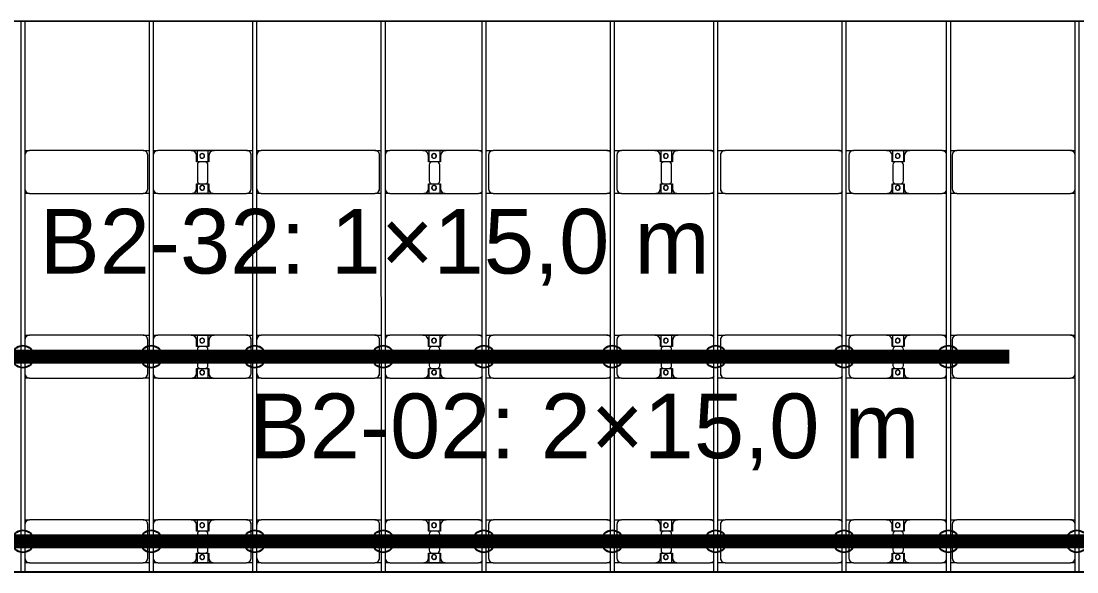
# Model space of a CAD drawing. Header units: millimetres. Extents: x -248177 to 167033, y 156986 to 268923.
# Drawn here: x -236632 to -225203, y 184419 to 190382 of the extents above; entities that cross this region are included whole.
import ezdxf

# ---------------------------------------------------------------- set-up
doc = ezdxf.new("R2010")
doc.units = ezdxf.units.MM
for name, color, linetype, lineweight in [('A-DETL-MBND', 5, 'Continuous', 9), ('A-GENM', 13, 'Continuous', 9), ('S-BEAM', 12, 'Continuous', 9)]:
    doc.layers.add(name, color=color, linetype=linetype, lineweight=lineweight)
doc.layers.add('GC-GHI CHU', color=2, linetype='Continuous')
doc.layers.add('GC-HOP 40x60 GIA CUONG', color=1, linetype='Continuous')
doc.styles.add('GC_VN', font='arial.ttf')

# ---------------------------------------------------------------- blocks, each defined once
blk = doc.blocks.new('Dai phao do pin - DẢI PHAO ĐỠ PIN-15978-BỐ TRÍ KHUNG KẾT CẤU BÈ PIN 02')
at = {"layer": 'A-DETL-MBND', "color": 8}
for p, q in [((1840, 242), (1890, 242)), ((1840, 242), (1890, 242)), ((3120, 242), (1890, 242)), ((3120, 242), (3190, 242)), ((3120, 242), (3190, 242)), ((3230, 242), (3280, 242)), ((3230, 242), (3280, 242)), ((3640, 242), (3280, 242)), ((3640, 242), (3822, 242)), ((3822, 242), (3640, 242)), ((3708, 242), (3890, 242)), ((3708, 116), (3708, 242)), ((3890, 242), (3708, 242)), ((3822, 242), (3822, 116)), ((4240, 242), (3890, 242)), ((4240, 242), (4310, 242)), ((4240, 242), (4310, 242)), ((4350, 242), (4400, 242)), ((4350, 242), (4400, 242)), ((5630, 242), (4400, 242)), ((5630, 242), (5700, 242)), ((5630, 242), (5700, 242)), ((5740, 242), (5790, 242)), ((5740, 242), (5790, 242)), ((6150, 242), (5790, 242)), ((6150, 242), (6332, 242)), ((6332, 242), (6150, 242)), ((6218, 242), (6400, 242)), ((6218, 116), (6218, 242)), ((6400, 242), (6218, 242)), ((6332, 242), (6332, 116)), ((6750, 242), (6400, 242)), ((6750, 242), (6790, 242)), ((6750, 242), (6790, 242)), ((6830, 242), (6910, 242)), ((6830, 242), (6910, 242)), ((8140, 242), (6910, 242)), ((8140, 242), (8180, 242)), ((8140, 242), (8180, 242)), ((8220, 242), (8300, 242)), ((8220, 242), (8300, 242)), ((8660, 242), (8300, 242)), ((8660, 242), (8842, 242)), ((8842, 242), (8660, 242)), ((8728, 242), (8910, 242)), ((8728, 116), (8728, 242)), ((8910, 242), (8728, 242)), ((8842, 242), (8842, 116)), ((9260, 242), (8910, 242)), ((9260, 242), (9300, 242)), ((9260, 242), (9300, 242)), ((9340, 242), (9420, 242)), ((9340, 242), (9420, 242)), ((10650, 242), (9420, 242)), ((10650, 242), (10690, 242)), ((10650, 242), (10690, 242)), ((10730, 242), (10810, 242)), ((10730, 242), (10810, 242)), ((11170, 242), (10810, 242)), ((11170, 242), (11352, 242)), ((11352, 242), (11170, 242)), ((11238, 242), (11420, 242)), ((11238, 116), (11238, 242)), ((11420, 242), (11238, 242)), ((11352, 242), (11352, 116)), ((11770, 242), (11420, 242)), ((11770, 242), (11820, 242)), ((11770, 242), (11820, 242)), ((11860, 242), (11930, 242)), ((11860, 242), (11930, 242)), ((13160, 242), (11930, 242)), ((13160, 242), (13210, 242)), ((13160, 242), (13210, 242)), ((3170, -173), (3170, 192)), ((3700, 118), (3700, 182)), ((3792, 118), (3700, 118)), ((3830, 118), (3738, 118)), ((3830, 182), (3830, 118)), ((4290, -173), (4290, 192)), ((5680, -173), (5680, 192)), ((6210, 118), (6210, 182)), ((6302, 118), (6210, 118)), ((6340, 118), (6248, 118)), ((6340, 182), (6340, 118)), ((6860, 192), (6860, -173)), ((8250, 192), (8250, -173)), ((8720, 118), (8720, 182)), ((8812, 118), (8720, 118)), ((8850, 118), (8758, 118)), ((8850, 182), (8850, 118)), ((9370, 192), (9370, -173)), ((10760, 192), (10760, -173)), ((11230, 118), (11230, 182)), ((11322, 118), (11230, 118)), ((11360, 118), (11268, 118)), ((11360, 182), (11360, 118)), ((11880, 192), (11880, -173)), ((3708, 88), (3708, -88)), ((3822, -88), (3822, 88)), ((6218, 88), (6218, -88)), ((6332, -88), (6332, 88)), ((8728, 88), (8728, -88)), ((8842, -88), (8842, 88)), ((11238, 88), (11238, -88)), ((11352, -88), (11352, 88)), ((1890, -223), (1840, -223)), ((1890, -223), (1840, -223)), ((1890, -223), (3120, -223)), ((3190, -223), (3120, -223)), ((3190, -223), (3120, -223)), ((3280, -223), (3230, -223)), ((3280, -223), (3230, -223)), ((3280, -223), (3650, -223)), ((3822, -223), (3650, -223)), ((3650, -223), (3822, -223)), ((3700, -173), (3700, -118)), ((3700, -118), (3792, -118)), ((3708, -223), (3708, -116)), ((3880, -223), (3708, -223)), ((3708, -223), (3880, -223)), ((3738, -118), (3830, -118)), ((3822, -116), (3822, -223)), ((3830, -118), (3830, -173)), ((3880, -223), (4240, -223)), ((4310, -223), (4240, -223)), ((4310, -223), (4240, -223)), ((4400, -223), (4350, -223)), ((4400, -223), (4350, -223)), ((4400, -223), (5630, -223)), ((5700, -223), (5630, -223)), ((5700, -223), (5630, -223)), ((5790, -223), (5740, -223)), ((5790, -223), (5740, -223)), ((5790, -223), (6160, -223)), ((6332, -223), (6160, -223)), ((6160, -223), (6332, -223)), ((6210, -173), (6210, -118)), ((6210, -118), (6302, -118)), ((6218, -223), (6218, -116)), ((6390, -223), (6218, -223)), ((6218, -223), (6390, -223)), ((6248, -118), (6340, -118)), ((6332, -116), (6332, -223)), ((6340, -118), (6340, -173)), ((6390, -223), (6750, -223)), ((6790, -223), (6750, -223)), ((6790, -223), (6750, -223)), ((6910, -223), (6830, -223)), ((6910, -223), (6830, -223)), ((6910, -223), (8140, -223)), ((8180, -223), (8140, -223)), ((8180, -223), (8140, -223)), ((8300, -223), (8220, -223)), ((8300, -223), (8220, -223)), ((8300, -223), (8670, -223)), ((8842, -223), (8670, -223)), ((8670, -223), (8842, -223)), ((8720, -173), (8720, -118)), ((8720, -118), (8812, -118)), ((8728, -223), (8728, -116)), ((8900, -223), (8728, -223)), ((8728, -223), (8900, -223)), ((8758, -118), (8850, -118)), ((8842, -116), (8842, -223)), ((8850, -118), (8850, -173)), ((8900, -223), (9260, -223)), ((9300, -223), (9260, -223)), ((9300, -223), (9260, -223)), ((9420, -223), (9340, -223)), ((9420, -223), (9340, -223)), ((9420, -223), (10650, -223)), ((10690, -223), (10650, -223)), ((10690, -223), (10650, -223)), ((10810, -223), (10730, -223)), ((10810, -223), (10730, -223)), ((10810, -223), (11180, -223)), ((11352, -223), (11180, -223)), ((11180, -223), (11352, -223)), ((11230, -173), (11230, -118)), ((11230, -118), (11322, -118)), ((11238, -223), (11238, -116)), ((11410, -223), (11238, -223)), ((11238, -223), (11410, -223)), ((11268, -118), (11360, -118)), ((11352, -116), (11352, -223)), ((11360, -118), (11360, -173)), ((11410, -223), (11770, -223)), ((11820, -223), (11770, -223)), ((11820, -223), (11770, -223)), ((11930, -223), (11860, -223)), ((11930, -223), (11860, -223)), ((11930, -223), (13160, -223)), ((13210, -223), (13160, -223)), ((13210, -223), (13160, -223))]:
    blk.add_line(p, q, dxfattribs=at)
for centre, radius, start, end in [((1890, 192), 50, 90, 180), ((1890, 192), 50, 105, 135), ((3120, 192), 50, 360, 90), ((3120, 192), 50, 60, 90), ((3280, 192), 50, 90, 180), ((3280, 192), 50, 105, 180), ((3640, 182), 60, 360, 90), ((3640, 182), 60, 360, 60), ((3890, 182), 60, 90, 180), ((3890, 182), 60, 120, 180), ((4240, 192), 50, 360, 90), ((4240, 192), 50, 360, 75), ((4400, 192), 50, 90, 180), ((4400, 192), 50, 105, 135), ((5630, 192), 50, 360, 90), ((5630, 192), 50, 60, 90), ((5790, 192), 50, 90, 180), ((5790, 192), 50, 105, 180), ((6150, 182), 60, 0, 90), ((6150, 182), 60, 0, 60), ((6400, 182), 60, 90, 180), ((6400, 182), 60, 120, 180), ((6750, 192), 50, 30, 90), ((6750, 192), 50, 30, 75), ((6910, 192), 50, 90, 180), ((6910, 192), 50, 105, 135), ((8140, 192), 50, 30, 90), ((8140, 192), 50, 60, 90), ((8300, 192), 50, 90, 180), ((8300, 192), 50, 105, 180), ((8660, 182), 60, 0, 90), ((8660, 182), 60, 0, 60), ((8910, 182), 60, 90, 180), ((8910, 182), 60, 123.5762, 180), ((9260, 192), 50, 30, 90), ((9260, 192), 50, 30, 75), ((9420, 192), 50, 90, 180), ((9420, 192), 50, 105, 135), ((10650, 192), 50, 30, 90), ((10650, 192), 50, 60, 90), ((10810, 192), 50, 90, 180), ((10810, 192), 50, 105, 180), ((11170, 182), 60, 360, 90), ((11170, 182), 60, 360, 60), ((11420, 182), 60, 90, 180), ((11420, 182), 60, 120, 180), ((11770, 192), 50, 15, 90), ((11770, 192), 50, 15, 75), ((11930, 192), 50, 90, 180), ((11930, 192), 50, 105, 135), ((13160, 192), 50, 15, 90), ((13160, 192), 50, 60, 90), ((1890, 192), 50, 150, 180), ((3120, 192), 50, 15, 30), ((3738, 88), 30, 90, 180), ((3759, 183), 25, 0, 180), ((3759, 183), 25, 0, 165), ((3759, 183), 25, 180, 0), ((3761, 183), 25, 0, 180), ((3761, 183), 25, 90, 180), ((3761, 183), 25, 180, 0), ((3761, 183), 25, 180, 300), ((3759, 183), 25, 210, 0), ((3761, 183), 25, 15, 75), ((3761, 183), 25, 330, 345), ((3792, 88), 30, 360, 90), ((4400, 192), 50, 150, 180), ((5630, 192), 50, 15, 30), ((6248, 88), 30, 90, 180), ((6269, 183), 25, 0, 180), ((6269, 183), 25, 0, 165), ((6269, 183), 25, 180, 0), ((6271, 183), 25, 0, 180), ((6271, 183), 25, 90, 180), ((6271, 183), 25, 180, 0), ((6271, 183), 25, 180, 300), ((6269, 183), 25, 210, 0), ((6271, 183), 25, 15, 75), ((6271, 183), 25, 330, 345), ((6302, 88), 30, 360, 90), ((6910, 192), 50, 150, 180), ((8758, 88), 30, 90, 180), ((8779, 183), 25, 360, 180), ((8779, 183), 25, 360, 165), ((8779, 183), 25, 180, 360), ((8781, 183), 25, 0, 180), ((8781, 183), 25, 90, 180), ((8781, 183), 25, 180, 360), ((8781, 183), 25, 180, 300), ((8779, 183), 25, 210, 360), ((8781, 183), 25, 15, 75), ((8781, 183), 25, 330, 345), ((8812, 88), 30, 360, 90), ((9420, 192), 50, 150, 180), ((11268, 88), 30, 90, 180), ((11289, 183), 25, 0, 180), ((11289, 183), 25, 0, 165), ((11289, 183), 25, 180, 0), ((11291, 183), 25, 360, 180), ((11291, 183), 25, 90, 180), ((11291, 183), 25, 180, 0), ((11291, 183), 25, 180, 300), ((11289, 183), 25, 210, 0), ((11291, 183), 25, 15, 75), ((11291, 183), 25, 330, 345), ((11322, 88), 30, 0, 90), ((11930, 192), 50, 150, 180), ((13160, 192), 50, 15, 30), ((3738, -88), 30, 180, 270), ((3792, -88), 30, 270, 360), ((6248, -88), 30, 180, 270), ((6302, -88), 30, 270, 0), ((8758, -88), 30, 180, 270), ((8812, -88), 30, 270, 0), ((11268, -88), 30, 180, 270), ((11322, -88), 30, 270, 360), ((1890, -173), 50, 180, 270), ((1890, -173), 50, 180, 210), ((1890, -173), 50, 240, 270), ((3120, -173), 50, 270, 360), ((3120, -173), 50, 285, 300), ((3120, -173), 50, 330, 360), ((3280, -173), 50, 180, 270), ((3280, -173), 50, 180, 255), ((3650, -173), 50, 270, 360), ((3650, -173), 50, 285, 0), ((3759, -162), 25, 0, 180), ((3759, -162), 25, 105, 165), ((3759, -162), 25, 180, 0), ((3759, -162), 25, 195, 360), ((3761, -162), 25, 360, 180), ((3761, -162), 25, 105, 180), ((3761, -162), 25, 180, 0), ((3761, -162), 25, 180, 270), ((3759, -162), 25, 360, 75), ((3761, -162), 25, 15, 75), ((3761, -162), 25, 285, 345), ((3880, -173), 50, 180, 270), ((3880, -173), 50, 180, 255), ((4240, -173), 50, 270, 360), ((4240, -173), 50, 285, 360), ((4400, -173), 50, 180, 270), ((4400, -173), 50, 180, 210), ((4400, -173), 50, 240, 270), ((5630, -173), 50, 270, 360), ((5630, -173), 50, 285, 300), ((5630, -173), 50, 330, 360), ((5790, -173), 50, 180, 270), ((5790, -173), 50, 180, 255), ((6160, -173), 50, 270, 0), ((6160, -173), 50, 285, 0), ((6269, -162), 25, 0, 180), ((6269, -162), 25, 105, 165), ((6269, -162), 25, 180, 0), ((6269, -162), 25, 195, 0), ((6271, -162), 25, 0, 180), ((6271, -162), 25, 105, 180), ((6271, -162), 25, 180, 0), ((6271, -162), 25, 180, 270), ((6269, -162), 25, 0, 75), ((6271, -162), 25, 15, 75), ((6271, -162), 25, 285, 345), ((6390, -173), 50, 180, 270), ((6390, -173), 50, 180, 255), ((6750, -173), 50, 270, 330), ((6750, -173), 50, 285, 330), ((6910, -173), 50, 180, 270), ((6910, -173), 50, 180, 210), ((6910, -173), 50, 240, 270), ((8140, -173), 50, 270, 330), ((8140, -173), 50, 285, 300), ((8300, -173), 50, 180, 270), ((8300, -173), 50, 180, 255), ((8670, -173), 50, 270, 360), ((8670, -173), 50, 285, 360), ((8779, -162), 25, 0, 180), ((8779, -162), 25, 105, 165), ((8779, -162), 25, 180, 0), ((8779, -162), 25, 195, 0), ((8781, -162), 25, 0, 180), ((8781, -162), 25, 105, 180), ((8781, -162), 25, 180, 0), ((8781, -162), 25, 180, 270), ((8779, -162), 25, 0, 75), ((8781, -162), 25, 15, 75), ((8781, -162), 25, 285, 345), ((8900, -173), 50, 180, 270), ((8900, -173), 50, 180, 255), ((9260, -173), 50, 270, 330), ((9260, -173), 50, 285, 330), ((9420, -173), 50, 180, 270), ((9420, -173), 50, 180, 210), ((9420, -173), 50, 240, 270), ((10650, -173), 50, 270, 330), ((10650, -173), 50, 285, 300), ((10810, -173), 50, 180, 270), ((10810, -173), 50, 180, 255), ((11180, -173), 50, 270, 0), ((11180, -173), 50, 285, 0), ((11289, -162), 25, 0, 180), ((11289, -162), 25, 105, 165), ((11289, -162), 25, 180, 0), ((11289, -162), 25, 195, 360), ((11291, -162), 25, 360, 180), ((11291, -162), 25, 105, 180), ((11291, -162), 25, 180, 360), ((11291, -162), 25, 180, 270), ((11289, -162), 25, 360, 75), ((11291, -162), 25, 15, 75), ((11291, -162), 25, 285, 345), ((11410, -173), 50, 180, 270), ((11410, -173), 50, 180, 255), ((11770, -173), 50, 270, 345), ((11770, -173), 50, 285, 345), ((11930, -173), 50, 180, 270), ((11930, -173), 50, 180, 210), ((11930, -173), 50, 240, 270), ((13160, -173), 50, 270, 345), ((13160, -173), 50, 330, 345)]:
    blk.add_arc(centre, radius, start, end, dxfattribs=at)
blk = doc.blocks.new('Dai phao do pin - DẢI PHAO ĐỠ PIN-V13-BỐ TRÍ KHUNG KẾT CẤU BÈ PIN 02')
at = {"layer": 'A-DETL-MBND', "color": 8}
for p, q in [((1840, 242), (1890, 242)), ((1840, 242), (1890, 242)), ((3120, 242), (1890, 242)), ((3120, 242), (3190, 242)), ((3120, 242), (3190, 242)), ((3230, 242), (3280, 242)), ((3230, 242), (3280, 242)), ((3640, 242), (3280, 242)), ((3640, 242), (3822, 242)), ((3822, 242), (3640, 242)), ((3708, 242), (3890, 242)), ((3708, 116), (3708, 242)), ((3890, 242), (3708, 242)), ((3822, 242), (3822, 116)), ((4240, 242), (3890, 242)), ((4240, 242), (4310, 242)), ((4240, 242), (4310, 242)), ((4350, 242), (4400, 242)), ((4350, 242), (4400, 242)), ((5630, 242), (4400, 242)), ((5630, 242), (5700, 242)), ((5630, 242), (5700, 242)), ((5740, 242), (5790, 242)), ((5740, 242), (5790, 242)), ((6150, 242), (5790, 242)), ((6150, 242), (6332, 242)), ((6332, 242), (6150, 242)), ((6218, 242), (6400, 242)), ((6218, 116), (6218, 242)), ((6400, 242), (6218, 242)), ((6332, 242), (6332, 116)), ((6750, 242), (6400, 242)), ((6750, 242), (6790, 242)), ((6750, 242), (6790, 242)), ((6830, 242), (6910, 242)), ((6830, 242), (6910, 242)), ((8140, 242), (6910, 242)), ((8140, 242), (8180, 242)), ((8140, 242), (8180, 242)), ((8220, 242), (8300, 242)), ((8220, 242), (8300, 242)), ((8660, 242), (8300, 242)), ((8660, 242), (8842, 242)), ((8842, 242), (8660, 242)), ((8728, 242), (8910, 242)), ((8728, 116), (8728, 242)), ((8910, 242), (8728, 242)), ((8842, 242), (8842, 116)), ((9260, 242), (8910, 242)), ((9260, 242), (9300, 242)), ((9260, 242), (9300, 242)), ((9340, 242), (9420, 242)), ((9340, 242), (9420, 242)), ((10650, 242), (9420, 242)), ((10650, 242), (10690, 242)), ((10650, 242), (10690, 242)), ((10730, 242), (10810, 242)), ((10730, 242), (10810, 242)), ((11170, 242), (10810, 242)), ((11170, 242), (11352, 242)), ((11352, 242), (11170, 242)), ((11238, 242), (11420, 242)), ((11238, 116), (11238, 242)), ((11420, 242), (11238, 242)), ((11352, 242), (11352, 116)), ((11770, 242), (11420, 242)), ((11770, 242), (11820, 242)), ((11770, 242), (11820, 242)), ((11860, 242), (11930, 242)), ((11860, 242), (11930, 242)), ((13160, 242), (11930, 242)), ((13160, 242), (13210, 242)), ((13160, 242), (13210, 242)), ((3170, -173), (3170, 192)), ((3700, 118), (3700, 182)), ((3792, 118), (3700, 118)), ((3830, 118), (3738, 118)), ((3830, 182), (3830, 118)), ((4290, -173), (4290, 192)), ((5680, -173), (5680, 192)), ((6210, 118), (6210, 182)), ((6302, 118), (6210, 118)), ((6340, 118), (6248, 118)), ((6340, 182), (6340, 118)), ((6860, 192), (6860, -173)), ((8250, 192), (8250, -173)), ((8720, 118), (8720, 182)), ((8812, 118), (8720, 118)), ((8850, 118), (8758, 118)), ((8850, 182), (8850, 118)), ((9370, 192), (9370, -173)), ((10760, 192), (10760, -173)), ((11230, 118), (11230, 182)), ((11322, 118), (11230, 118)), ((11360, 118), (11268, 118)), ((11360, 182), (11360, 118)), ((11880, 192), (11880, -173)), ((3708, 88), (3708, -88)), ((3822, -88), (3822, 88)), ((6218, 88), (6218, -88)), ((6332, -88), (6332, 88)), ((8728, 88), (8728, -88)), ((8842, -88), (8842, 88)), ((11238, 88), (11238, -88)), ((11352, -88), (11352, 88)), ((1890, -223), (1840, -223)), ((1890, -223), (1840, -223)), ((1890, -223), (3120, -223)), ((3190, -223), (3120, -223)), ((3190, -223), (3120, -223)), ((3280, -223), (3230, -223)), ((3280, -223), (3230, -223)), ((3280, -223), (3650, -223)), ((3822, -223), (3650, -223)), ((3650, -223), (3822, -223)), ((3700, -173), (3700, -118)), ((3700, -118), (3792, -118)), ((3708, -223), (3708, -116)), ((3880, -223), (3708, -223)), ((3708, -223), (3880, -223)), ((3738, -118), (3830, -118)), ((3822, -116), (3822, -223)), ((3830, -118), (3830, -173)), ((3880, -223), (4240, -223)), ((4310, -223), (4240, -223)), ((4310, -223), (4240, -223)), ((4400, -223), (4350, -223)), ((4400, -223), (4350, -223)), ((4400, -223), (5630, -223)), ((5700, -223), (5630, -223)), ((5700, -223), (5630, -223)), ((5790, -223), (5740, -223)), ((5790, -223), (5740, -223)), ((5790, -223), (6160, -223)), ((6332, -223), (6160, -223)), ((6160, -223), (6332, -223)), ((6210, -173), (6210, -118)), ((6210, -118), (6302, -118)), ((6218, -223), (6218, -116)), ((6390, -223), (6218, -223)), ((6218, -223), (6390, -223)), ((6248, -118), (6340, -118)), ((6332, -116), (6332, -223)), ((6340, -118), (6340, -173)), ((6390, -223), (6750, -223)), ((6790, -223), (6750, -223)), ((6790, -223), (6750, -223)), ((6910, -223), (6830, -223)), ((6910, -223), (6830, -223)), ((6910, -223), (8140, -223)), ((8180, -223), (8140, -223)), ((8180, -223), (8140, -223)), ((8300, -223), (8220, -223)), ((8300, -223), (8220, -223)), ((8300, -223), (8670, -223)), ((8842, -223), (8670, -223)), ((8670, -223), (8842, -223)), ((8720, -173), (8720, -118)), ((8720, -118), (8812, -118)), ((8728, -223), (8728, -116)), ((8900, -223), (8728, -223)), ((8728, -223), (8900, -223)), ((8758, -118), (8850, -118)), ((8842, -116), (8842, -223)), ((8850, -118), (8850, -173)), ((8900, -223), (9260, -223)), ((9300, -223), (9260, -223)), ((9300, -223), (9260, -223)), ((9420, -223), (9340, -223)), ((9420, -223), (9340, -223)), ((9420, -223), (10650, -223)), ((10690, -223), (10650, -223)), ((10690, -223), (10650, -223)), ((10810, -223), (10730, -223)), ((10810, -223), (10730, -223)), ((10810, -223), (11180, -223)), ((11352, -223), (11180, -223)), ((11180, -223), (11352, -223)), ((11230, -173), (11230, -118)), ((11230, -118), (11322, -118)), ((11238, -223), (11238, -116)), ((11410, -223), (11238, -223)), ((11238, -223), (11410, -223)), ((11268, -118), (11360, -118)), ((11352, -116), (11352, -223)), ((11360, -118), (11360, -173)), ((11410, -223), (11770, -223)), ((11820, -223), (11770, -223)), ((11820, -223), (11770, -223)), ((11930, -223), (11860, -223)), ((11930, -223), (11860, -223)), ((11930, -223), (13160, -223)), ((13210, -223), (13160, -223)), ((13210, -223), (13160, -223))]:
    blk.add_line(p, q, dxfattribs=at)
for centre, radius, start, end in [((1890, 192), 50, 90, 180), ((1890, 192), 50, 105, 135), ((3120, 192), 50, 360, 90), ((3120, 192), 50, 60, 90), ((3280, 192), 50, 90, 180), ((3280, 192), 50, 105, 180), ((3640, 182), 60, 360, 90), ((3640, 182), 60, 5.0391, 60), ((3890, 182), 60, 90, 180), ((3890, 182), 60, 120, 174.9626), ((4240, 192), 50, 360, 90), ((4240, 192), 50, 360, 75), ((4400, 192), 50, 90, 180), ((4400, 192), 50, 105, 135), ((5630, 192), 50, 360, 90), ((5630, 192), 50, 60, 90), ((5790, 192), 50, 90, 180), ((5790, 192), 50, 105, 180), ((6150, 182), 60, 0, 90), ((6150, 182), 60, 5.007, 60), ((6400, 182), 60, 90, 180), ((6400, 182), 60, 120, 174.9947), ((6750, 192), 50, 30, 90), ((6750, 192), 50, 30, 75), ((6910, 192), 50, 90, 180), ((6910, 192), 50, 105, 135), ((8140, 192), 50, 30, 90), ((8140, 192), 50, 60, 90), ((8300, 192), 50, 90, 180), ((8300, 192), 50, 105, 180), ((8660, 182), 60, 0, 90), ((8660, 182), 60, 4.9749, 60), ((8910, 182), 60, 90, 180), ((8910, 182), 60, 123.5443, 175.0268), ((9260, 192), 50, 30, 90), ((9260, 192), 50, 30, 75), ((9420, 192), 50, 90, 180), ((9420, 192), 50, 105, 135), ((10650, 192), 50, 30, 90), ((10650, 192), 50, 60, 90), ((10810, 192), 50, 90, 180), ((10810, 192), 50, 105, 180), ((11170, 182), 60, 360, 90), ((11170, 182), 60, 4.9428, 60), ((11420, 182), 60, 90, 180), ((11420, 182), 60, 120, 175.0589), ((11770, 192), 50, 15, 90), ((11770, 192), 50, 15, 75), ((11930, 192), 50, 90, 180), ((11930, 192), 50, 105, 135), ((13160, 192), 50, 15, 90), ((13160, 192), 50, 60, 90), ((1890, 192), 50, 150, 180), ((3120, 192), 50, 15, 30), ((3738, 88), 30, 90, 180), ((3759, 183), 25, 0, 180), ((3759, 183), 25, 0, 165), ((3759, 183), 25, 180, 0), ((3761, 183), 25, 0, 180), ((3761, 183), 25, 90, 180), ((3761, 183), 25, 180, 0), ((3761, 183), 25, 180, 300), ((3759, 183), 25, 210, 0), ((3761, 183), 25, 15, 75), ((3761, 183), 25, 330, 345), ((3792, 88), 30, 360, 90), ((4400, 192), 50, 150, 180), ((5630, 192), 50, 15, 30), ((6248, 88), 30, 90, 180), ((6269, 183), 25, 0, 180), ((6269, 183), 25, 0, 165), ((6269, 183), 25, 180, 0), ((6271, 183), 25, 0, 180), ((6271, 183), 25, 90, 180), ((6271, 183), 25, 180, 0), ((6271, 183), 25, 180, 300), ((6269, 183), 25, 210, 0), ((6271, 183), 25, 15, 75), ((6271, 183), 25, 330, 345), ((6302, 88), 30, 360, 90), ((6910, 192), 50, 150, 180), ((8758, 88), 30, 90, 180), ((8779, 183), 25, 360, 180), ((8779, 183), 25, 360, 165), ((8779, 183), 25, 180, 360), ((8781, 183), 25, 0, 180), ((8781, 183), 25, 90, 180), ((8781, 183), 25, 180, 360), ((8781, 183), 25, 180, 300), ((8779, 183), 25, 210, 360), ((8781, 183), 25, 15, 75), ((8781, 183), 25, 330, 345), ((8812, 88), 30, 360, 90), ((9420, 192), 50, 150, 180), ((11268, 88), 30, 90, 180), ((11289, 183), 25, 0, 180), ((11289, 183), 25, 0, 165), ((11289, 183), 25, 180, 0), ((11291, 183), 25, 360, 180), ((11291, 183), 25, 90, 180), ((11291, 183), 25, 180, 0), ((11291, 183), 25, 180, 300), ((11289, 183), 25, 210, 0), ((11291, 183), 25, 15, 75), ((11291, 183), 25, 330, 345), ((11322, 88), 30, 0, 90), ((11930, 192), 50, 150, 180), ((13160, 192), 50, 15, 30), ((3738, -88), 30, 180, 270), ((3792, -88), 30, 270, 360), ((6248, -88), 30, 180, 270), ((6302, -88), 30, 270, 0), ((8758, -88), 30, 180, 270), ((8812, -88), 30, 270, 0), ((11268, -88), 30, 180, 270), ((11322, -88), 30, 270, 360), ((1890, -173), 50, 180, 270), ((1890, -173), 50, 180, 210), ((1890, -173), 50, 240, 270), ((3120, -173), 50, 270, 360), ((3120, -173), 50, 285, 300), ((3120, -173), 50, 330, 360), ((3280, -173), 50, 180, 270), ((3280, -173), 50, 180, 255), ((3650, -173), 50, 270, 360), ((3650, -173), 50, 285, 0), ((3759, -162), 25, 0, 180), ((3759, -162), 25, 105, 165), ((3759, -162), 25, 180, 0), ((3759, -162), 25, 195, 360), ((3761, -162), 25, 360, 180), ((3761, -162), 25, 105, 180), ((3761, -162), 25, 180, 0), ((3761, -162), 25, 180, 270), ((3759, -162), 25, 360, 75), ((3761, -162), 25, 15, 75), ((3761, -162), 25, 285, 345), ((3880, -173), 50, 180, 270), ((3880, -173), 50, 180, 255), ((4240, -173), 50, 270, 360), ((4240, -173), 50, 285, 360), ((4400, -173), 50, 180, 270), ((4400, -173), 50, 180, 210), ((4400, -173), 50, 240, 270), ((5630, -173), 50, 270, 360), ((5630, -173), 50, 285, 300), ((5630, -173), 50, 330, 360), ((5790, -173), 50, 180, 270), ((5790, -173), 50, 180, 255), ((6160, -173), 50, 270, 0), ((6160, -173), 50, 285, 0), ((6269, -162), 25, 0, 180), ((6269, -162), 25, 105, 165), ((6269, -162), 25, 180, 0), ((6269, -162), 25, 195, 0), ((6271, -162), 25, 0, 180), ((6271, -162), 25, 105, 180), ((6271, -162), 25, 180, 0), ((6271, -162), 25, 180, 270), ((6269, -162), 25, 0, 75), ((6271, -162), 25, 15, 75), ((6271, -162), 25, 285, 345), ((6390, -173), 50, 180, 270), ((6390, -173), 50, 180, 255), ((6750, -173), 50, 270, 330), ((6750, -173), 50, 285, 330), ((6910, -173), 50, 180, 270), ((6910, -173), 50, 180, 210), ((6910, -173), 50, 240, 270), ((8140, -173), 50, 270, 330), ((8140, -173), 50, 285, 300), ((8300, -173), 50, 180, 270), ((8300, -173), 50, 180, 255), ((8670, -173), 50, 270, 360), ((8670, -173), 50, 285, 360), ((8779, -162), 25, 0, 180), ((8779, -162), 25, 105, 165), ((8779, -162), 25, 180, 0), ((8779, -162), 25, 195, 0), ((8781, -162), 25, 0, 180), ((8781, -162), 25, 105, 180), ((8781, -162), 25, 180, 0), ((8781, -162), 25, 180, 270), ((8779, -162), 25, 0, 75), ((8781, -162), 25, 15, 75), ((8781, -162), 25, 285, 345), ((8900, -173), 50, 180, 270), ((8900, -173), 50, 180, 255), ((9260, -173), 50, 270, 330), ((9260, -173), 50, 285, 330), ((9420, -173), 50, 180, 270), ((9420, -173), 50, 180, 210), ((9420, -173), 50, 240, 270), ((10650, -173), 50, 270, 330), ((10650, -173), 50, 285, 300), ((10810, -173), 50, 180, 270), ((10810, -173), 50, 180, 255), ((11180, -173), 50, 270, 0), ((11180, -173), 50, 285, 0), ((11289, -162), 25, 0, 180), ((11289, -162), 25, 105, 165), ((11289, -162), 25, 180, 0), ((11289, -162), 25, 195, 360), ((11291, -162), 25, 360, 180), ((11291, -162), 25, 105, 180), ((11291, -162), 25, 180, 360), ((11291, -162), 25, 180, 270), ((11289, -162), 25, 360, 75), ((11291, -162), 25, 15, 75), ((11291, -162), 25, 285, 345), ((11410, -173), 50, 180, 270), ((11410, -173), 50, 180, 255), ((11770, -173), 50, 270, 345), ((11770, -173), 50, 285, 345), ((11930, -173), 50, 180, 270), ((11930, -173), 50, 180, 210), ((11930, -173), 50, 240, 270), ((13160, -173), 50, 270, 345), ((13160, -173), 50, 330, 345)]:
    blk.add_arc(centre, radius, start, end, dxfattribs=at)
blk = doc.blocks.new('Dai phao do pin - DẢI PHAO ĐỠ PIN-V14-BỐ TRÍ KHUNG KẾT CẤU BÈ PIN 02')
at = {"layer": 'A-DETL-MBND', "color": 8}
for p, q in [((1840, 242), (1890, 242)), ((1840, 242), (1890, 242)), ((3120, 242), (1890, 242)), ((3120, 242), (3190, 242)), ((3120, 242), (3190, 242)), ((3230, 242), (3280, 242)), ((3230, 242), (3280, 242)), ((3640, 242), (3280, 242)), ((3640, 242), (3822, 242)), ((3822, 242), (3640, 242)), ((3708, 242), (3890, 242)), ((3708, 116), (3708, 242)), ((3890, 242), (3708, 242)), ((3822, 242), (3822, 116)), ((4240, 242), (3890, 242)), ((4240, 242), (4310, 242)), ((4240, 242), (4310, 242)), ((4350, 242), (4400, 242)), ((4350, 242), (4400, 242)), ((5630, 242), (4400, 242)), ((5630, 242), (5700, 242)), ((5630, 242), (5700, 242)), ((5740, 242), (5790, 242)), ((5740, 242), (5790, 242)), ((6150, 242), (5790, 242)), ((6150, 242), (6332, 242)), ((6332, 242), (6150, 242)), ((6218, 242), (6400, 242)), ((6218, 116), (6218, 242)), ((6400, 242), (6218, 242)), ((6332, 242), (6332, 116)), ((6750, 242), (6400, 242)), ((6750, 242), (6790, 242)), ((6750, 242), (6790, 242)), ((6830, 242), (6910, 242)), ((6830, 242), (6910, 242)), ((8140, 242), (6910, 242)), ((8140, 242), (8180, 242)), ((8140, 242), (8180, 242)), ((8220, 242), (8300, 242)), ((8220, 242), (8300, 242)), ((8660, 242), (8300, 242)), ((8660, 242), (8842, 242)), ((8842, 242), (8660, 242)), ((8728, 242), (8910, 242)), ((8728, 116), (8728, 242)), ((8910, 242), (8728, 242)), ((8842, 242), (8842, 116)), ((9260, 242), (8910, 242)), ((9260, 242), (9300, 242)), ((9260, 242), (9300, 242)), ((9340, 242), (9420, 242)), ((9340, 242), (9420, 242)), ((10650, 242), (9420, 242)), ((10650, 242), (10690, 242)), ((10650, 242), (10690, 242)), ((10730, 242), (10810, 242)), ((10730, 242), (10810, 242)), ((11170, 242), (10810, 242)), ((11170, 242), (11352, 242)), ((11352, 242), (11170, 242)), ((11238, 242), (11420, 242)), ((11238, 116), (11238, 242)), ((11420, 242), (11238, 242)), ((11352, 242), (11352, 116)), ((11770, 242), (11420, 242)), ((11770, 242), (11820, 242)), ((11770, 242), (11820, 242)), ((11860, 242), (11930, 242)), ((11860, 242), (11930, 242)), ((13160, 242), (11930, 242)), ((13160, 242), (13210, 242)), ((13160, 242), (13210, 242)), ((3170, -173), (3170, 192)), ((3700, 118), (3700, 182)), ((3792, 118), (3700, 118)), ((3830, 118), (3738, 118)), ((3830, 182), (3830, 118)), ((4290, -173), (4290, 192)), ((5680, -173), (5680, 192)), ((6210, 118), (6210, 182)), ((6302, 118), (6210, 118)), ((6340, 118), (6248, 118)), ((6340, 182), (6340, 118)), ((6860, 192), (6860, -173)), ((8250, 192), (8250, -173)), ((8720, 118), (8720, 182)), ((8812, 118), (8720, 118)), ((8850, 118), (8758, 118)), ((8850, 182), (8850, 118)), ((9370, 192), (9370, -173)), ((10760, 192), (10760, -173)), ((11230, 118), (11230, 182)), ((11322, 118), (11230, 118)), ((11360, 118), (11268, 118)), ((11360, 182), (11360, 118)), ((11880, 192), (11880, -173)), ((3708, 88), (3708, -88)), ((3822, -88), (3822, 88)), ((6218, 88), (6218, -88)), ((6332, -88), (6332, 88)), ((8728, 88), (8728, -88)), ((8842, -88), (8842, 88)), ((11238, 88), (11238, -88)), ((11352, -88), (11352, 88)), ((1890, -223), (1840, -223)), ((1890, -223), (1840, -223)), ((1890, -223), (3120, -223)), ((3190, -223), (3120, -223)), ((3190, -223), (3120, -223)), ((3280, -223), (3230, -223)), ((3280, -223), (3230, -223)), ((3280, -223), (3650, -223)), ((3822, -223), (3650, -223)), ((3650, -223), (3822, -223)), ((3700, -173), (3700, -118)), ((3700, -118), (3792, -118)), ((3708, -223), (3708, -116)), ((3880, -223), (3708, -223)), ((3708, -223), (3880, -223)), ((3738, -118), (3830, -118)), ((3822, -116), (3822, -223)), ((3830, -118), (3830, -173)), ((3880, -223), (4240, -223)), ((4310, -223), (4240, -223)), ((4310, -223), (4240, -223)), ((4400, -223), (4350, -223)), ((4400, -223), (4350, -223)), ((4400, -223), (5630, -223)), ((5700, -223), (5630, -223)), ((5700, -223), (5630, -223)), ((5790, -223), (5740, -223)), ((5790, -223), (5740, -223)), ((5790, -223), (6160, -223)), ((6332, -223), (6160, -223)), ((6160, -223), (6332, -223)), ((6210, -173), (6210, -118)), ((6210, -118), (6302, -118)), ((6218, -223), (6218, -116)), ((6390, -223), (6218, -223)), ((6218, -223), (6390, -223)), ((6248, -118), (6340, -118)), ((6332, -116), (6332, -223)), ((6340, -118), (6340, -173)), ((6390, -223), (6750, -223)), ((6790, -223), (6750, -223)), ((6790, -223), (6750, -223)), ((6910, -223), (6830, -223)), ((6910, -223), (6830, -223)), ((6910, -223), (8140, -223)), ((8180, -223), (8140, -223)), ((8180, -223), (8140, -223)), ((8300, -223), (8220, -223)), ((8300, -223), (8220, -223)), ((8300, -223), (8670, -223)), ((8842, -223), (8670, -223)), ((8670, -223), (8842, -223)), ((8720, -173), (8720, -118)), ((8720, -118), (8812, -118)), ((8728, -223), (8728, -116)), ((8900, -223), (8728, -223)), ((8728, -223), (8900, -223)), ((8758, -118), (8850, -118)), ((8842, -116), (8842, -223)), ((8850, -118), (8850, -173)), ((8900, -223), (9260, -223)), ((9300, -223), (9260, -223)), ((9300, -223), (9260, -223)), ((9420, -223), (9340, -223)), ((9420, -223), (9340, -223)), ((9420, -223), (10650, -223)), ((10690, -223), (10650, -223)), ((10690, -223), (10650, -223)), ((10810, -223), (10730, -223)), ((10810, -223), (10730, -223)), ((10810, -223), (11180, -223)), ((11352, -223), (11180, -223)), ((11180, -223), (11352, -223)), ((11230, -173), (11230, -118)), ((11230, -118), (11322, -118)), ((11238, -223), (11238, -116)), ((11410, -223), (11238, -223)), ((11238, -223), (11410, -223)), ((11268, -118), (11360, -118)), ((11352, -116), (11352, -223)), ((11360, -118), (11360, -173)), ((11410, -223), (11770, -223)), ((11820, -223), (11770, -223)), ((11820, -223), (11770, -223)), ((11930, -223), (11860, -223)), ((11930, -223), (11860, -223)), ((11930, -223), (13160, -223)), ((13210, -223), (13160, -223)), ((13210, -223), (13160, -223))]:
    blk.add_line(p, q, dxfattribs=at)
for centre, radius, start, end in [((1890, 192), 50, 90, 180), ((1890, 192), 50, 105, 135), ((3120, 192), 50, 360, 90), ((3120, 192), 50, 60, 90), ((3280, 192), 50, 90, 180), ((3280, 192), 50, 105, 180), ((3640, 182), 60, 360, 90), ((3640, 182), 60, 360, 60), ((3890, 182), 60, 90, 180), ((3890, 182), 60, 120, 180), ((4240, 192), 50, 360, 90), ((4240, 192), 50, 360, 75), ((4400, 192), 50, 90, 180), ((4400, 192), 50, 105, 135), ((5630, 192), 50, 360, 90), ((5630, 192), 50, 60, 90), ((5790, 192), 50, 90, 180), ((5790, 192), 50, 105, 180), ((6150, 182), 60, 0, 90), ((6150, 182), 60, 0, 60), ((6400, 182), 60, 90, 180), ((6400, 182), 60, 120, 180), ((6750, 192), 50, 30, 90), ((6750, 192), 50, 30, 75), ((6910, 192), 50, 90, 180), ((6910, 192), 50, 105, 135), ((8140, 192), 50, 30, 90), ((8140, 192), 50, 60, 90), ((8300, 192), 50, 90, 180), ((8300, 192), 50, 105, 180), ((8660, 182), 60, 0, 90), ((8660, 182), 60, 0, 60), ((8910, 182), 60, 90, 180), ((8910, 182), 60, 123.5123, 180), ((9260, 192), 50, 30, 90), ((9260, 192), 50, 30, 75), ((9420, 192), 50, 90, 180), ((9420, 192), 50, 105, 135), ((10650, 192), 50, 30, 90), ((10650, 192), 50, 60, 90), ((10810, 192), 50, 90, 180), ((10810, 192), 50, 105, 180), ((11170, 182), 60, 360, 90), ((11170, 182), 60, 360, 60), ((11420, 182), 60, 90, 180), ((11420, 182), 60, 120, 180), ((11770, 192), 50, 15, 90), ((11770, 192), 50, 15, 75), ((11930, 192), 50, 90, 180), ((11930, 192), 50, 105, 135), ((13160, 192), 50, 15, 90), ((13160, 192), 50, 60, 90), ((1890, 192), 50, 150, 180), ((3120, 192), 50, 15, 30), ((3738, 88), 30, 90, 180), ((3759, 183), 25, 0, 180), ((3759, 183), 25, 0, 165), ((3759, 183), 25, 180, 0), ((3761, 183), 25, 0, 180), ((3761, 183), 25, 90, 180), ((3761, 183), 25, 180, 0), ((3761, 183), 25, 180, 300), ((3759, 183), 25, 210, 0), ((3761, 183), 25, 15, 75), ((3761, 183), 25, 330, 345), ((3792, 88), 30, 360, 90), ((4400, 192), 50, 150, 180), ((5630, 192), 50, 15, 30), ((6248, 88), 30, 90, 180), ((6269, 183), 25, 0, 180), ((6269, 183), 25, 0, 165), ((6269, 183), 25, 180, 0), ((6271, 183), 25, 0, 180), ((6271, 183), 25, 90, 180), ((6271, 183), 25, 180, 0), ((6271, 183), 25, 180, 300), ((6269, 183), 25, 210, 0), ((6271, 183), 25, 15, 75), ((6271, 183), 25, 330, 345), ((6302, 88), 30, 360, 90), ((6910, 192), 50, 150, 180), ((8758, 88), 30, 90, 180), ((8779, 183), 25, 360, 180), ((8779, 183), 25, 360, 165), ((8779, 183), 25, 180, 360), ((8781, 183), 25, 0, 180), ((8781, 183), 25, 90, 180), ((8781, 183), 25, 180, 360), ((8781, 183), 25, 180, 300), ((8779, 183), 25, 210, 360), ((8781, 183), 25, 15, 75), ((8781, 183), 25, 330, 345), ((8812, 88), 30, 360, 90), ((9420, 192), 50, 150, 180), ((11268, 88), 30, 90, 180), ((11289, 183), 25, 0, 180), ((11289, 183), 25, 0, 165), ((11289, 183), 25, 180, 0), ((11291, 183), 25, 360, 180), ((11291, 183), 25, 90, 180), ((11291, 183), 25, 180, 0), ((11291, 183), 25, 180, 300), ((11289, 183), 25, 210, 0), ((11291, 183), 25, 15, 75), ((11291, 183), 25, 330, 345), ((11322, 88), 30, 0, 90), ((11930, 192), 50, 150, 180), ((13160, 192), 50, 15, 30), ((3738, -88), 30, 180, 270), ((3792, -88), 30, 270, 360), ((6248, -88), 30, 180, 270), ((6302, -88), 30, 270, 0), ((8758, -88), 30, 180, 270), ((8812, -88), 30, 270, 0), ((11268, -88), 30, 180, 270), ((11322, -88), 30, 270, 360), ((1890, -173), 50, 180, 270), ((1890, -173), 50, 180, 210), ((1890, -173), 50, 240, 270), ((3120, -173), 50, 270, 360), ((3120, -173), 50, 285, 300), ((3120, -173), 50, 330, 360), ((3280, -173), 50, 180, 270), ((3280, -173), 50, 180, 255), ((3650, -173), 50, 270, 360), ((3650, -173), 50, 285, 0), ((3759, -162), 25, 0, 180), ((3759, -162), 25, 105, 165), ((3759, -162), 25, 180, 0), ((3759, -162), 25, 195, 360), ((3761, -162), 25, 360, 180), ((3761, -162), 25, 105, 180), ((3761, -162), 25, 180, 0), ((3761, -162), 25, 180, 270), ((3759, -162), 25, 360, 75), ((3761, -162), 25, 15, 75), ((3761, -162), 25, 285, 345), ((3880, -173), 50, 180, 270), ((3880, -173), 50, 180, 255), ((4240, -173), 50, 270, 360), ((4240, -173), 50, 285, 360), ((4400, -173), 50, 180, 270), ((4400, -173), 50, 180, 210), ((4400, -173), 50, 240, 270), ((5630, -173), 50, 270, 360), ((5630, -173), 50, 285, 300), ((5630, -173), 50, 330, 360), ((5790, -173), 50, 180, 270), ((5790, -173), 50, 180, 255), ((6160, -173), 50, 270, 0), ((6160, -173), 50, 285, 0), ((6269, -162), 25, 0, 180), ((6269, -162), 25, 105, 165), ((6269, -162), 25, 180, 0), ((6269, -162), 25, 195, 0), ((6271, -162), 25, 0, 180), ((6271, -162), 25, 105, 180), ((6271, -162), 25, 180, 0), ((6271, -162), 25, 180, 270), ((6269, -162), 25, 0, 75), ((6271, -162), 25, 15, 75), ((6271, -162), 25, 285, 345), ((6390, -173), 50, 180, 270), ((6390, -173), 50, 180, 255), ((6750, -173), 50, 270, 330), ((6750, -173), 50, 285, 330), ((6910, -173), 50, 180, 270), ((6910, -173), 50, 180, 210), ((6910, -173), 50, 240, 270), ((8140, -173), 50, 270, 330), ((8140, -173), 50, 285, 300), ((8300, -173), 50, 180, 270), ((8300, -173), 50, 180, 255), ((8670, -173), 50, 270, 360), ((8670, -173), 50, 285, 360), ((8779, -162), 25, 0, 180), ((8779, -162), 25, 105, 165), ((8779, -162), 25, 180, 0), ((8779, -162), 25, 195, 0), ((8781, -162), 25, 0, 180), ((8781, -162), 25, 105, 180), ((8781, -162), 25, 180, 0), ((8781, -162), 25, 180, 270), ((8779, -162), 25, 0, 75), ((8781, -162), 25, 15, 75), ((8781, -162), 25, 285, 345), ((8900, -173), 50, 180, 270), ((8900, -173), 50, 180, 255), ((9260, -173), 50, 270, 330), ((9260, -173), 50, 285, 330), ((9420, -173), 50, 180, 270), ((9420, -173), 50, 180, 210), ((9420, -173), 50, 240, 270), ((10650, -173), 50, 270, 330), ((10650, -173), 50, 285, 300), ((10810, -173), 50, 180, 270), ((10810, -173), 50, 180, 255), ((11180, -173), 50, 270, 0), ((11180, -173), 50, 285, 0), ((11289, -162), 25, 0, 180), ((11289, -162), 25, 105, 165), ((11289, -162), 25, 180, 0), ((11289, -162), 25, 195, 360), ((11291, -162), 25, 360, 180), ((11291, -162), 25, 105, 180), ((11291, -162), 25, 180, 360), ((11291, -162), 25, 180, 270), ((11289, -162), 25, 360, 75), ((11291, -162), 25, 15, 75), ((11291, -162), 25, 285, 345), ((11410, -173), 50, 180, 270), ((11410, -173), 50, 180, 255), ((11770, -173), 50, 270, 345), ((11770, -173), 50, 285, 345), ((11930, -173), 50, 180, 270), ((11930, -173), 50, 180, 210), ((11930, -173), 50, 240, 270), ((13160, -173), 50, 270, 345), ((13160, -173), 50, 330, 345)]:
    blk.add_arc(centre, radius, start, end, dxfattribs=at)
blk = doc.blocks.new('Dầm C52 - Dầm C52-24591-BỐ TRÍ KHUNG KẾT CẤU BÈ PIN 02')
at = {"layer": 'S-BEAM', "color": 1}
for p, q in [((-23231, 20), (-17271, 20)), ((-17271, -20), (-23231, -20))]:
    blk.add_line(p, q, dxfattribs=at)
blk = doc.blocks.new('Dầm C52 - Dầm C52-24592-BỐ TRÍ KHUNG KẾT CẤU BÈ PIN 02')
at = {"layer": 'S-BEAM', "color": 1}
for p, q in [((-36233, 20), (-30273, 20)), ((-30273, -20), (-36233, -20))]:
    blk.add_line(p, q, dxfattribs=at)
blk = doc.blocks.new('Dầm C52 - Hộp 40x60-25285-BỐ TRÍ KHUNG KẾT CẤU BÈ PIN 02')
at = {"layer": 'S-BEAM', "color": 3, "lineweight": 25}
blk.add_line((-92418, 20), (92418, 20), dxfattribs=at)
blk = doc.blocks.new('Dầm C52 - Hộp 40x60-16517-BỐ TRÍ KHUNG KẾT CẤU BÈ PIN 02')
at = {"layer": 'S-BEAM', "color": 3, "lineweight": 25}
blk.add_line((109999, -20), (-109999, -20), dxfattribs=at)
blk = doc.blocks.new('HOBANMONG_BEPIN 2_rvt-1-BỐ TRÍ KHUNG KẾT CẤU BÈ PIN 02')
at = {"layer": 'A-GENM', "lineweight": 9, "rotation": 0.0007586094741477002}
for name, p in [('Dai phao do pin - DẢI PHAO ĐỠ PIN-V14-BỐ TRÍ KHUNG KẾT CẤU BÈ PIN 02', (-238432, 188739)), ('Dai phao do pin - DẢI PHAO ĐỠ PIN-V13-BỐ TRÍ KHUNG KẾT CẤU BÈ PIN 02', (-238432, 186740)), ('Dai phao do pin - DẢI PHAO ĐỠ PIN-15978-BỐ TRÍ KHUNG KẾT CẤU BÈ PIN 02', (-238432, 184741))]:
    blk.add_blockref(name, p, dxfattribs=at)
at = {"layer": 'S-BEAM', "lineweight": 9}
for name, p, rotation in [('Dầm C52 - Dầm C52-24592-BỐ TRÍ KHUNG KẾT CẤU BÈ PIN 02', (-229113, 220652), 90.00075860989138), ('Dầm C52 - Dầm C52-24592-BỐ TRÍ KHUNG KẾT CẤU BÈ PIN 02', (-227723, 220652), 90.00075860989138), ('Dầm C52 - Dầm C52-24592-BỐ TRÍ KHUNG KẾT CẤU BÈ PIN 02', (-226593, 220652), 90.00075860989138), ('Dầm C52 - Dầm C52-24592-BỐ TRÍ KHUNG KẾT CẤU BÈ PIN 02', (-225203, 220652), 90.00075860989138), ('Dầm C52 - Dầm C52-24591-BỐ TRÍ KHUNG KẾT CẤU BÈ PIN 02', (-236613, 207650), 90.00075860989138), ('Dầm C52 - Dầm C52-24591-BỐ TRÍ KHUNG KẾT CẤU BÈ PIN 02', (-235223, 207650), 90.00075860989138), ('Dầm C52 - Dầm C52-24591-BỐ TRÍ KHUNG KẾT CẤU BÈ PIN 02', (-234103, 207650), 90.00075860989138), ('Dầm C52 - Dầm C52-24591-BỐ TRÍ KHUNG KẾT CẤU BÈ PIN 02', (-232713, 207650), 90.00075860989138), ('Dầm C52 - Dầm C52-24591-BỐ TRÍ KHUNG KẾT CẤU BÈ PIN 02', (-231623, 207650), 90.00075860989138), ('Dầm C52 - Dầm C52-24591-BỐ TRÍ KHUNG KẾT CẤU BÈ PIN 02', (-230233, 207650), 90.00075860989138), ('Dầm C52 - Hộp 40x60-16517-BỐ TRÍ KHUNG KẾT CẤU BÈ PIN 02', (-131154, 190401), 0.0007586094741477002), ('Dầm C52 - Hộp 40x60-25285-BỐ TRÍ KHUNG KẾT CẤU BÈ PIN 02', (-148736, 184400), 0.0007586094741477002)]:
    blk.add_blockref(name, p, dxfattribs=dict(at, rotation=rotation))

msp = doc.modelspace()

# ---------------------------------------------------------------- linework, layer by layer
at = {"layer": 'GC-HOP 40x60 GIA CUONG', "const_width": 150}
for points in [[(-240934, 186749), (-225934, 186749)], [(-238660, 184750), (-223660, 184750)]]:
    msp.add_lwpolyline(points, dxfattribs=at)
at = {"layer": 'GC-HOP 40x60 GIA CUONG'}
for centre in [(-236613, 186749), (-235223, 186749), (-234103, 186749), (-232713, 186749), (-231623, 186749), (-230233, 186749), (-229113, 186749), (-227723, 186749), (-226593, 186749), (-236613, 184750), (-235223, 184750), (-234103, 184750), (-232713, 184750), (-231623, 184750), (-230233, 184750), (-229113, 184750), (-227723, 184750), (-226593, 184750), (-225203, 184750)]:
    msp.add_circle(centre, 120, dxfattribs=at)

# ---------------------------------------------------------------- block references
at = {"lineweight": 5}
msp.add_blockref('HOBANMONG_BEPIN 2_rvt-1-BỐ TRÍ KHUNG KẾT CẤU BÈ PIN 02', (0, 0), dxfattribs=at)

# ---------------------------------------------------------------- texts
at = {"layer": 'GC-GHI CHU', "style": 'GC_VN'}
for s, p in [('B2-32: 1×15,0 m', (-236434, 187649)), ('B2-02: 2×15,0 m', (-234160, 185650))]:
    msp.add_text(s, height=700, dxfattribs=at).set_placement(p)

doc.saveas('drawing.dxf')
